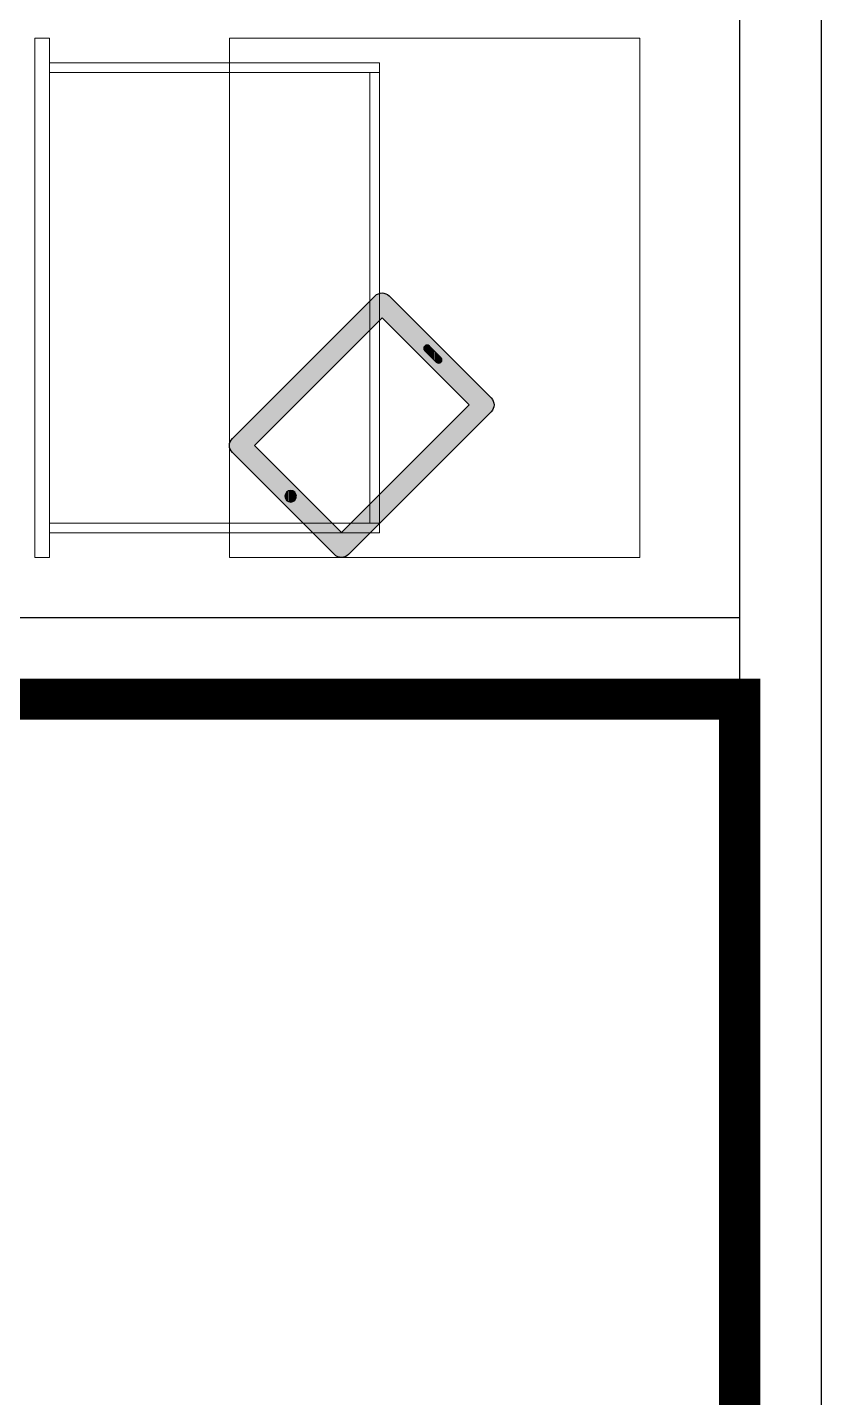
# Model space of a CAD drawing. Header units: feet. Extents: x 9100201 to 9130972, y -7060626 to -7048050.
# Drawn here: x 9120846 to 9121814, y -7050812 to -7049142 of the extents above; entities that cross this region are included whole.
import ezdxf

# ---------------------------------------------------------------- set-up
doc = ezdxf.new("R2010")
doc.units = ezdxf.units.FT
doc.header["$LTSCALE"] = 33
doc.header["$MEASUREMENT"] = 0
doc.linetypes.add('ACAD_ISO03W100', pattern=[30, 12, -18])
for name, color, linetype, lineweight in [('LENS-FURNITURE', 13, 'Continuous', 9), ('LENS-PARTITION', 21, 'Continuous', 25), ('LK-TILES FINISH', 251, 'Continuous', 5)]:
    doc.layers.add(name, color=color, linetype=linetype, lineweight=lineweight)

# ---------------------------------------------------------------- blocks, each defined once
blk = doc.blocks.new('TRIAL SET CABINET 633x500')
at = {"layer": 'LENS-FURNITURE'}
h = blk.add_hatch(color=9, dxfattribs=at)
h.dxf.hatch_style = 1
edge = h.paths.add_edge_path()
edge.add_line((-8.54246803093703, -981.9670201920668), (115.9083254579454, -857.5162267031847))
edge.add_arc((107.4230440836399, -849.030945328879), 12.00000000009463, 315, 405)
edge.add_line((115.9083254579454, -840.5456639545736), (-58.03994271345434, -666.5973957831737))
edge.add_arc((-66.52522408775982, -675.0826771574792), 12.00000000009463, 45.00000000000002, 135)
edge.add_line((-75.01050546206531, -666.5973957831737), (-199.4612989509478, -791.0481892720562))
edge.add_arc((-190.9760175766423, -799.5334706454303), 11.99999999943607, 135.0000000031442, 225.0000000031442)
edge.add_line((-199.4612989500165, -808.0187520197359), (-25.5130307786167, -981.967020191136))
edge.add_arc((-17.02774940431148, -973.4817388177615), 11.99999999943605, 224.9999999968574, 314.9999999968578)
h.paths.add_polyline_path([(-17.02774940524252, -955.0969625067663), (89.03826777357607, -849.0309453279477), (-66.52522408775982, -693.4674534666119), (-172.5912412665784, -799.5334706454305)], flags=16)
edge = h.paths.add_edge_path(flags=16)
edge.add_line((-138.2965623782947, -741.9042679787381), (-124.1544267544522, -727.7621323548956))
edge.add_arc((-121.3259996296837, -730.5905594796641), 4.000000000031514, 45.00000000000051, 134.9999999999996, ccw=False)
edge.add_arc((-121.3259996296838, -730.5905594796641), 4.000000000031584, -45.000000000000625, 44.999999999999375, ccw=False)
edge.add_line((-118.4975725049153, -733.4189866044327), (-132.6397081287578, -747.561122228275))
edge.add_arc((-135.4681352535263, -744.7326951035067), 4.000000000031524, 225.0000000000006, 314.99999999999966, ccw=False)
edge.add_arc((-135.4681352535261, -744.7326951035066), 4.000000000031665, 135.0000000000006, 225.0000000000006, ccw=False)
edge = h.paths.add_edge_path(flags=16)
edge.add_arc((44.84409394953398, -910.9027886827243), 7, 0, 360)
at = {"layer": 'LENS-FURNITURE', "lineweight": 0}
h = blk.add_hatch(dxfattribs=at)
h.set_pattern_fill('ANSI31', color=252, scale=10, angle=405)
h.set_pattern_definition([(90, (-3772352.875833935, -3684050.327587578), (-1.25, 2e-16), [])])
edge = h.paths.add_edge_path()
edge.add_line((-138.2965623782947, -741.9042679787381), (-124.1544267544522, -727.7621323548956))
edge.add_arc((-121.3259996296837, -730.5905594796641), 4.000000000031514, 45.00000000000051, 134.9999999999996, ccw=False)
edge.add_arc((-121.3259996296838, -730.5905594796641), 4.000000000031584, -45.000000000000625, 44.999999999999375, ccw=False)
edge.add_line((-118.4975725049153, -733.4189866044327), (-132.6397081287578, -747.561122228275))
edge.add_arc((-135.4681352535263, -744.7326951035067), 4.000000000031524, 225.0000000000006, 314.99999999999966, ccw=False)
edge.add_arc((-135.4681352535261, -744.7326951035066), 4.000000000031665, 135.0000000000006, 225.0000000000006, ccw=False)
edge = h.paths.add_edge_path()
edge.add_arc((44.84409394953398, -910.9027886827243), 7, 0, 360)
at = {"layer": 'LENS-FURNITURE'}
blk.add_lwpolyline([(119.4230440827086, -352.4817388160154), (119.4230440827086, -985.4817388160156), (-380.5769559172913, -985.4817388160156), (-380.5769559172913, -352.4817388160154)], close=True, dxfattribs=at)
at = {"layer": 'LENS-FURNITURE', "color": 146}
for points in [[(338.5359051078558, -352.4817388160154), (338.5359051078558, -985.4817388160156), (356.5359051078559, -985.4817388160156), (356.5359051078559, -352.4817388160154)], [(-63.4640948921442, -382.4817388160154), (-63.4640948921442, -394.4817388160154), (338.5359051078558, -394.4817388160154), (338.5359051078558, -382.4817388160154)], [(-63.4640948921442, -394.4817388160154), (-63.4640948921442, -943.4817388160153), (-51.4640948921442, -943.4817388160153), (-51.4640948921442, -394.4817388160154)], [(-63.4640948921442, -955.4817388160152), (-63.4640948921442, -943.4817388160153), (338.5359051078558, -943.4817388160153), (338.5359051078558, -955.4817388160152)]]:
    blk.add_lwpolyline(points, close=True, dxfattribs=at)
at = {"layer": 'LENS-FURNITURE', "color": 18, "lineweight": 30}
for points in [[(-8.54246803093703, -981.9670201920668), (115.9083254579454, -857.5162267031847, 0.4142135623730951), (115.9083254579454, -840.5456639545736), (-58.03994271345434, -666.5973957831737, 0.4142135623730951), (-75.01050546206531, -666.5973957831737), (-199.4612989509478, -791.0481892720562, 0.4142135623730951), (-199.4612989500165, -808.0187520197359), (-25.51303077861669, -981.967020191136, 0.4142135623730951)], [(-138.2965623782947, -741.9042679787381), (-124.1544267544522, -727.7621323548956, -0.4142135623730951), (-118.4975725049153, -727.7621323548956), (-118.4975725049153, -727.7621323548956, -0.4142135623730951), (-118.4975725049153, -733.4189866044327), (-132.6397081287578, -747.561122228275, -0.4142135623730951), (-138.2965623782947, -747.561122228275), (-138.2965623782947, -747.561122228275, -0.4142135623730951)]]:
    blk.add_lwpolyline(points, format="xyb", close=True, dxfattribs=at)
blk.add_lwpolyline([(-17.02774940524252, -955.0969625067663), (89.03826777357607, -849.0309453279477), (-66.52522408775982, -693.4674534666119), (-172.5912412665784, -799.5334706454305)], close=True, dxfattribs=at)
blk.add_circle((44.84409394953398, -910.9027886827243), 7, dxfattribs=at)

msp = doc.modelspace()

# ---------------------------------------------------------------- linework, layer by layer
at = {"layer": 'LENS-PARTITION', "elevation": 5.0616035e-09}
for points in [[(9121714.093305293, -7050838.340519874), (9121813.9357696, -7050838.340519874), (9121813.9357696, -7048290.721319942), (9121714.093305293, -7048290.721319942)], [(9120063.92046111, -7049861.28249801), (9121714.093305293, -7049861.28249801), (9121714.093305293, -7049961.110921583), (9120063.92046111, -7049961.110921583)]]:
    msp.add_lwpolyline(points, close=True, dxfattribs=at)
at = {"layer": 'LK-TILES FINISH', "color": 212, "linetype": 'ACAD_ISO03W100', "ltscale": 0.05, "const_width": 50, "elevation": 1.38122927e-08}
msp.add_lwpolyline([(9114168.007948443, -7050881.121602549), (9117482.760951534, -7050880.176224649), (9117482.871777428, -7051707.863654016), (9117748.34749701, -7051707.828107281), (9117748.382403076, -7050811.00025848), (9119313.918441685, -7050811.00025848), (9119314.113252863, -7049961.110610391), (9121714.093305293, -7049961.110610391), (9121714.093305051, -7050838.299880306)], dxfattribs=at)

# ---------------------------------------------------------------- block references
at = {"layer": 'LENS-FURNITURE', "xscale": -1}
msp.add_blockref('TRIAL SET CABINET 633x500', (9121211.834630458, -7048802.757928619, -6.58698779e-08), dxfattribs=at)

doc.saveas('drawing.dxf')
